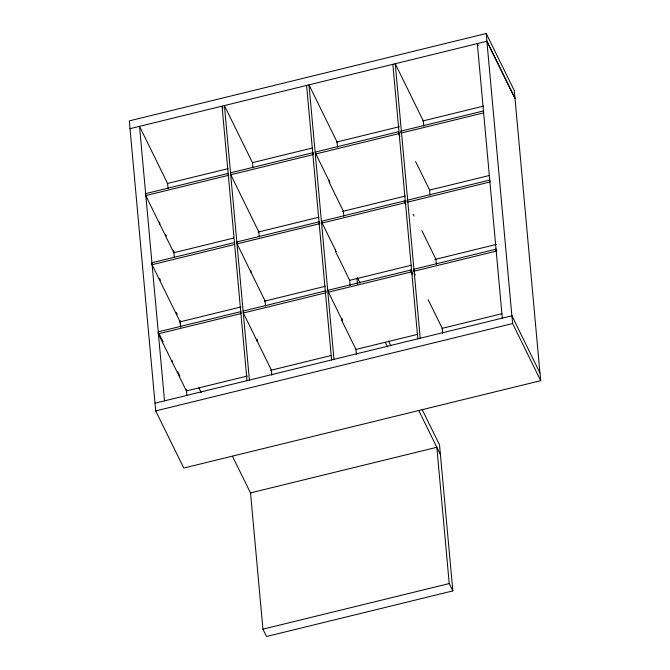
<?xml version="1.0" encoding="UTF-8"?>
<svg xmlns="http://www.w3.org/2000/svg" width="670" height="670" viewBox="0 0 670 670"><rect width="100%" height="100%" fill="white"/><g stroke="black" fill="none" stroke-linecap="round" stroke-linejoin="round"><path stroke-width="1" d="M154.954 403.198L511.922 315.771L539.945 372.956L514.3 90.626L486.236 33.5L129.31 120.876L155.7 410.911L183.764 468.045L540.69 380.669L539.986 372.905M129.972 128.69L486.939 41.264L515.004 98.398L486.897 41.314L511.872 315.83M167.207 183.53L228.043 168.639M252.381 162.684L312.203 148.036M336.541 142.082L399.412 126.689M422.728 120.985L483.572 106.086M399.705 134.536L398.34 131.772L315.679 152.006L315.863 153.949L329.891 182.516M145.758 195.59L228.42 175.356L228.244 173.413L145.583 193.647L145.758 195.59L173.823 252.724L233.679 238.068M230.807 174.77L313.468 154.536L313.292 152.593L230.631 172.827L230.807 174.77L258.779 231.837L259.248 237.004M315.863 153.949L398.524 133.715L399.881 136.479M258.025 232.105L318.895 217.206M342.228 211.494L405.124 196.101M429.47 190.138L489.318 175.49M405.543 202.734L404.63 200.891L321.969 221.125L322.153 223.068L336.181 251.627M152.048 264.7L234.709 244.466L234.534 242.523L151.872 262.766L152.048 264.7L180.113 321.834L240.982 306.935M237.096 243.88L319.757 223.646L319.582 221.711L236.92 241.945L237.096 243.88L265.069 300.947L265.538 306.115M322.153 223.068L404.814 202.826L405.719 204.668M264.315 301.224L325.185 286.325M349.531 280.361L411.413 265.211M434.746 259.499L496.621 244.357M412.284 272.765L410.928 270.002L328.258 290.236L328.442 292.179L342.471 320.737L342.295 318.803M495.976 249.181L413.315 269.415L413.491 271.358L496.152 251.124L495.976 249.181L496.897 251.057M158.338 333.819L240.999 313.585L240.823 311.642L158.162 331.876L158.338 333.819L186.402 390.945L247.272 376.046M243.386 312.999L326.047 292.765L325.871 290.822L243.21 311.056L243.386 312.999L271.358 370.058L271.827 375.225M328.442 292.179L411.104 271.945L412.46 274.708M270.605 370.334L331.474 355.435M355.82 349.472L417.703 334.33M442.049 328.367L501.897 313.711M155.7 410.911L512.625 323.543L540.69 380.669M262.933 629.172L449.227 583.57L452.828 590.898L266.526 636.5L262.933 629.172L250.53 492.894L436.823 447.284L449.227 583.57M478.254 45.526L477.333 43.659L502.316 318.166M415.567 161.453L429.596 190.02L430.065 195.188M421.857 230.572L435.885 259.131L436.363 264.298M413.089 214.224L413.993 216.067M428.147 299.683L442.175 328.25L442.652 333.409M414.395 273.201L415.3 275.043M357.244 277.38L359.999 283M388.508 341.022L390.803 345.703M422.067 409.345L439.537 444.905L452.828 590.898M385.25 342.303L387.553 346.985M418.817 410.626L440.425 454.612M222.959 108.054L222.038 106.178L247.021 380.686M165.498 234.19L166.403 236.033M159.569 278.427L160.473 280.269M176.319 312.522L177.223 314.364M198.906 387.922L201.201 392.603M232.465 456.245L250.856 493.673M159.519 334.64L163.137 342.01M177.625 371.498L179.887 376.104M486.236 33.5L486.939 41.264M511.922 315.771L512.625 323.543M423.775 126.077L423.306 120.91L395.241 63.776L420.224 338.291M392.854 64.362L417.837 338.869M398.34 131.772L398.524 133.715M404.63 200.891L404.814 202.826M410.928 270.002L411.104 271.945M356.959 278.385L357.487 284.214M337.538 147.191L337.06 142.023L308.996 84.889L333.978 359.396M343.827 216.301L343.35 211.134L329.322 182.567L329.146 180.624M350.117 285.412L349.639 280.244L335.611 251.677L335.435 249.743M356.406 354.522L355.929 349.355L341.901 320.796L341.725 318.853M306.609 85.475L331.591 359.983M252.959 167.885L252.49 162.726L224.425 105.592L249.408 380.099M257.247 339.623L257.422 341.558M250.865 270.446L251.041 272.38M257.154 339.556L257.33 341.499M168.061 188.68L167.592 183.48L139.528 126.354L164.51 400.861M173.739 251.066L174.309 257.305M180.079 320.737L180.649 326.977M186.327 389.362L186.897 395.602M173.647 250.781L173.823 252.724M180.029 320.897L180.582 326.952M159.611 222.214L159.795 224.157M172.198 360.443L172.374 362.378M483.397 110.952L400.735 131.194L400.911 133.129L483.572 112.895L483.397 110.952M489.686 180.071L407.025 200.305L407.201 202.248L489.862 182.006L489.686 180.071"/></g></svg>
